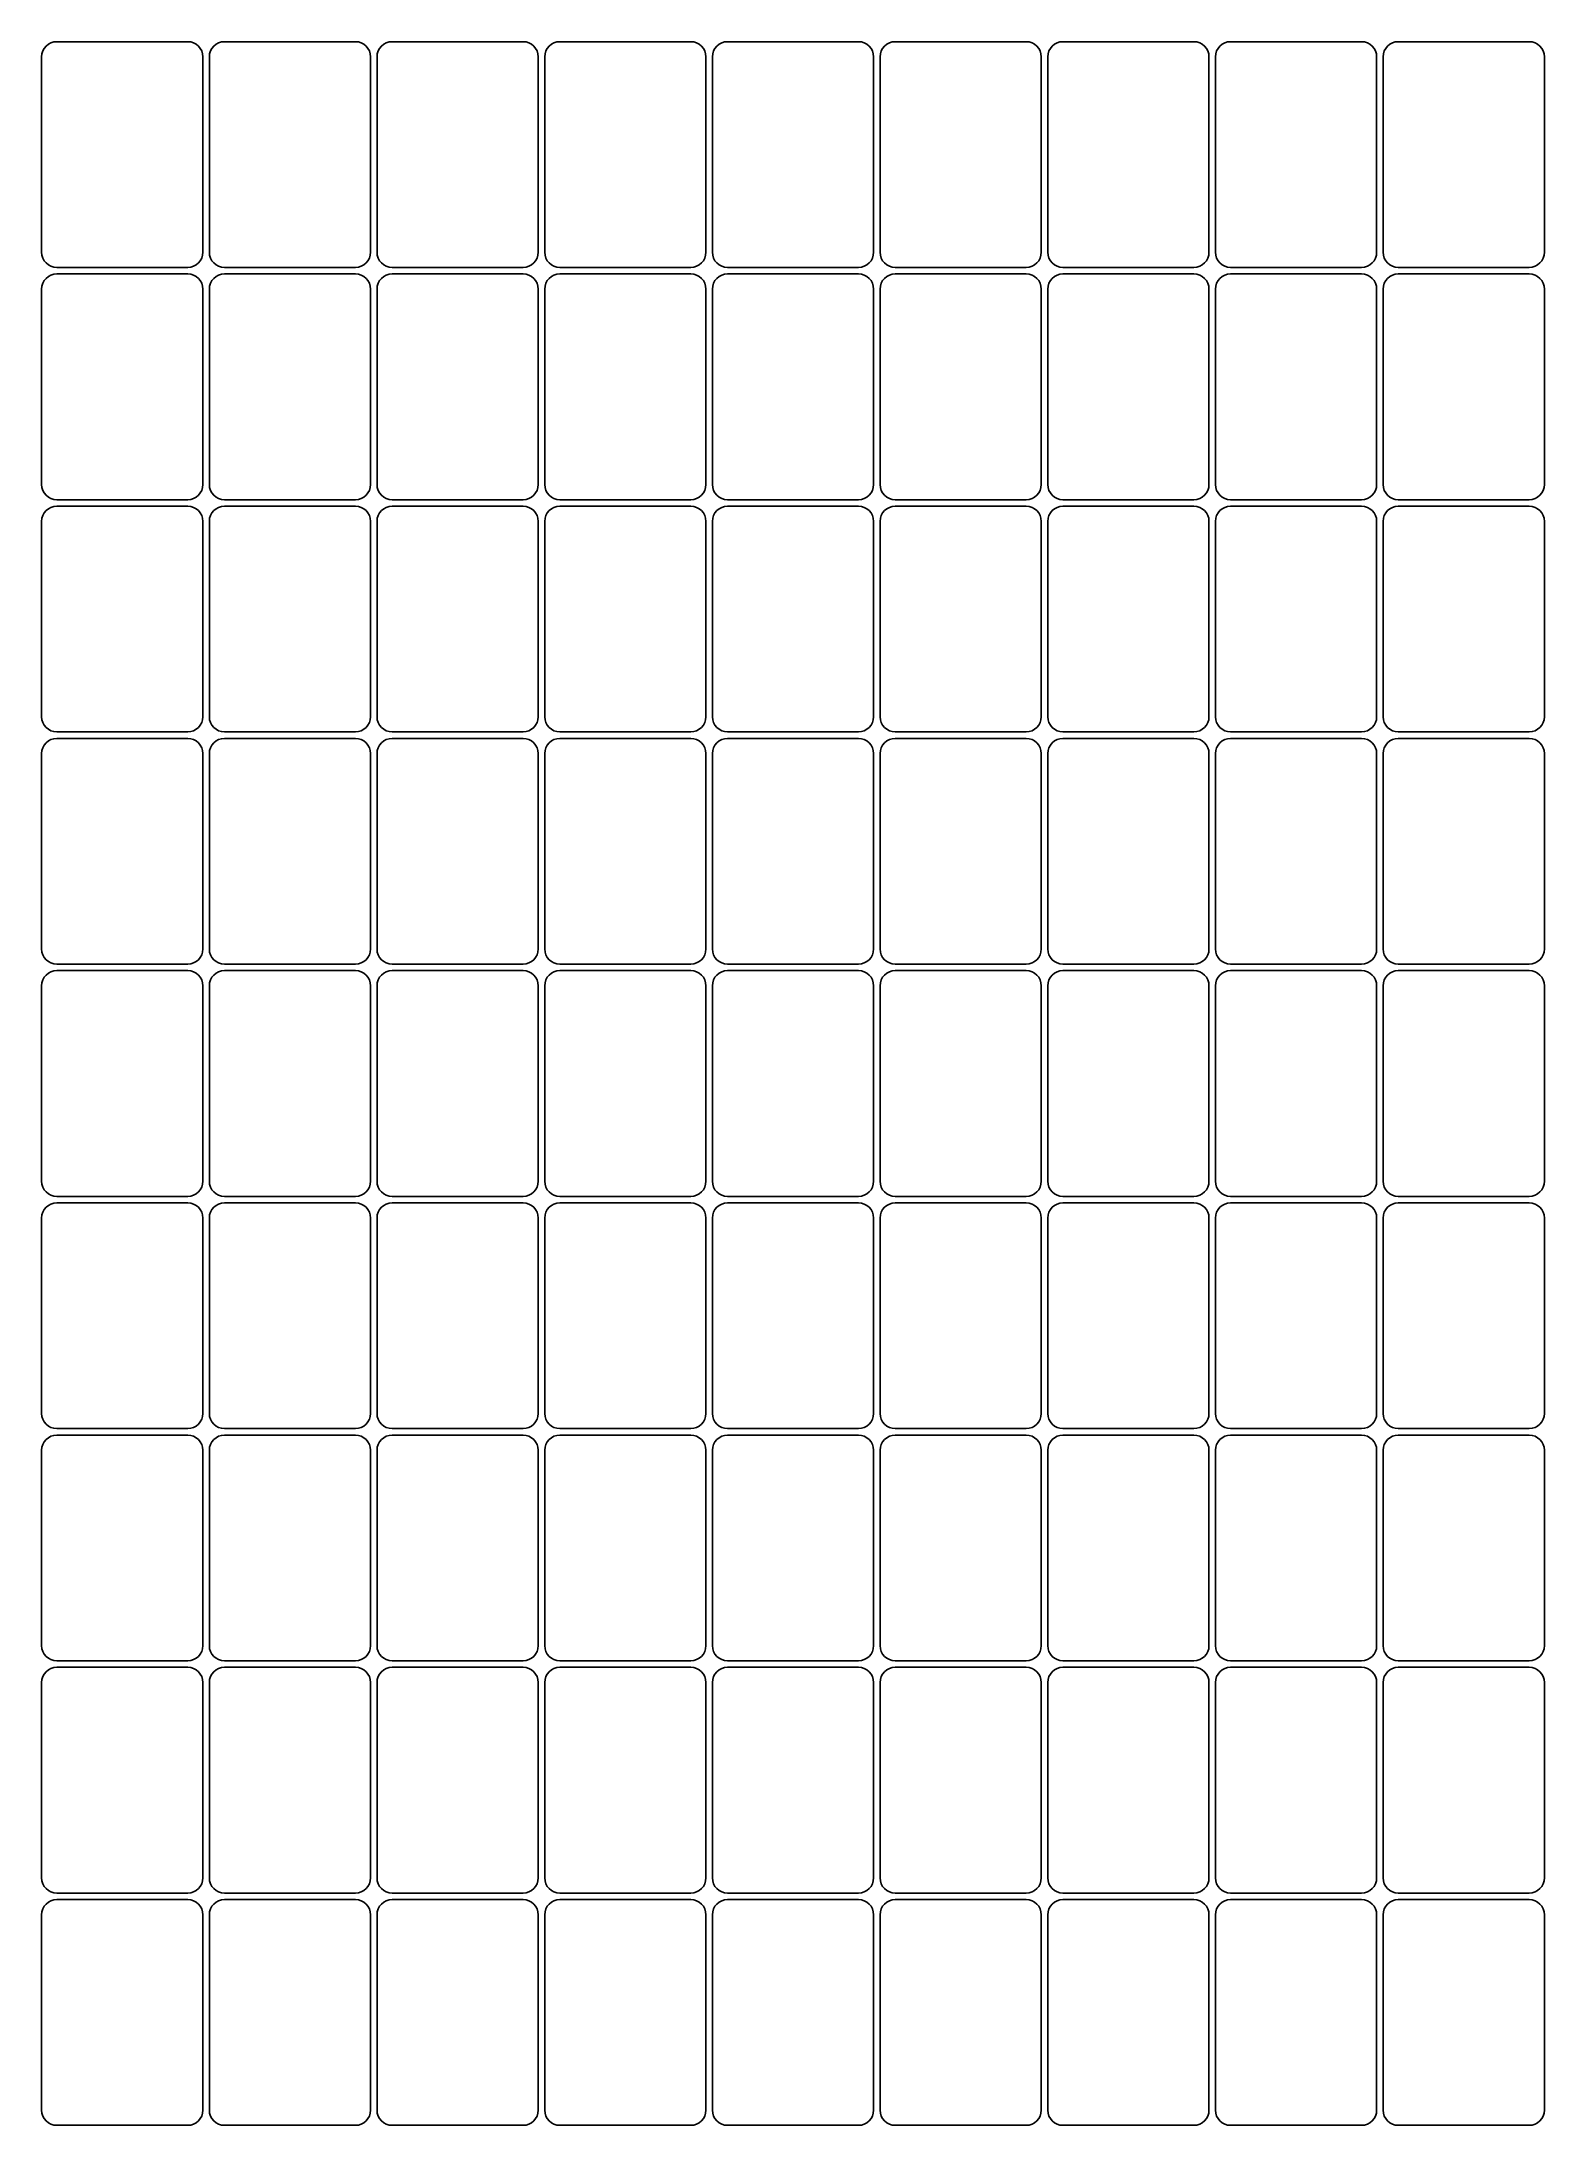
# Model space of a CAD drawing. Header units: inches. Extents: x 0.4 to 12.1, y -17.4 to -1.2.
import ezdxf

# ---------------------------------------------------------------- set-up
doc = ezdxf.new("R2010")
doc.units = ezdxf.units.IN

msp = doc.modelspace()

# ---------------------------------------------------------------- linework, layer by layer
for p, q in [((1.582, -1.2), (0.568, -1.2)), ((2.882, -1.2), (1.868, -1.2)), ((4.182, -1.2), (3.168, -1.2)), ((5.482, -1.2), (4.468, -1.2)), ((6.782, -1.2), (5.768, -1.2)), ((8.082, -1.2), (7.068, -1.2)), ((9.382, -1.2), (8.368, -1.2)), ((10.682, -1.2), (9.668, -1.2)), ((11.982, -1.2), (10.968, -1.2)), ((0.45, -1.318), (0.45, -2.832)), ((1.7, -2.832), (1.7, -1.318)), ((1.75, -1.318), (1.75, -2.832)), ((3, -2.832), (3, -1.318)), ((3.05, -1.318), (3.05, -2.832)), ((4.3, -2.832), (4.3, -1.318)), ((4.35, -1.318), (4.35, -2.832)), ((5.6, -2.832), (5.6, -1.318)), ((5.65, -1.318), (5.65, -2.832)), ((6.9, -2.832), (6.9, -1.318)), ((6.95, -1.318), (6.95, -2.832)), ((8.2, -2.832), (8.2, -1.318)), ((8.25, -1.318), (8.25, -2.832)), ((9.5, -2.832), (9.5, -1.318)), ((9.55, -1.318), (9.55, -2.832)), ((10.8, -2.832), (10.8, -1.318)), ((10.85, -1.318), (10.85, -2.832)), ((12.1, -2.832), (12.1, -1.318)), ((0.568, -2.95), (1.582, -2.95)), ((1.582, -3), (0.568, -3)), ((1.868, -2.95), (2.882, -2.95)), ((2.882, -3), (1.868, -3)), ((3.168, -2.95), (4.182, -2.95)), ((4.182, -3), (3.168, -3)), ((4.468, -2.95), (5.482, -2.95)), ((5.482, -3), (4.468, -3)), ((5.768, -2.95), (6.782, -2.95)), ((6.782, -3), (5.768, -3)), ((7.068, -2.95), (8.082, -2.95)), ((8.082, -3), (7.068, -3)), ((8.368, -2.95), (9.382, -2.95)), ((9.382, -3), (8.368, -3)), ((9.668, -2.95), (10.682, -2.95)), ((10.682, -3), (9.668, -3)), ((10.968, -2.95), (11.982, -2.95)), ((11.982, -3), (10.968, -3)), ((0.45, -3.118), (0.45, -4.632)), ((1.7, -4.632), (1.7, -3.118)), ((1.75, -3.118), (1.75, -4.632)), ((3, -4.632), (3, -3.118)), ((3.05, -3.118), (3.05, -4.632)), ((4.3, -4.632), (4.3, -3.118)), ((4.35, -3.118), (4.35, -4.632)), ((5.6, -4.632), (5.6, -3.118)), ((5.65, -3.118), (5.65, -4.632)), ((6.9, -4.632), (6.9, -3.118)), ((6.95, -3.118), (6.95, -4.632)), ((8.2, -4.632), (8.2, -3.118)), ((8.25, -3.118), (8.25, -4.632)), ((9.5, -4.632), (9.5, -3.118)), ((9.55, -3.118), (9.55, -4.632)), ((10.8, -4.632), (10.8, -3.118)), ((10.85, -3.118), (10.85, -4.632)), ((12.1, -4.632), (12.1, -3.118)), ((0.568, -4.75), (1.582, -4.75)), ((1.582, -4.8), (0.568, -4.8)), ((1.868, -4.75), (2.882, -4.75)), ((2.882, -4.8), (1.868, -4.8)), ((3.168, -4.75), (4.182, -4.75)), ((4.182, -4.8), (3.168, -4.8)), ((4.468, -4.75), (5.482, -4.75)), ((5.482, -4.8), (4.468, -4.8)), ((5.768, -4.75), (6.782, -4.75)), ((6.782, -4.8), (5.768, -4.8)), ((7.068, -4.75), (8.082, -4.75)), ((8.082, -4.8), (7.068, -4.8)), ((8.368, -4.75), (9.382, -4.75)), ((9.382, -4.8), (8.368, -4.8)), ((9.668, -4.75), (10.682, -4.75)), ((10.682, -4.8), (9.668, -4.8)), ((10.968, -4.75), (11.982, -4.75)), ((11.982, -4.8), (10.968, -4.8)), ((0.45, -4.918), (0.45, -6.432)), ((1.7, -6.432), (1.7, -4.918)), ((1.75, -4.918), (1.75, -6.432)), ((3, -6.432), (3, -4.918)), ((3.05, -4.918), (3.05, -6.432)), ((4.3, -6.432), (4.3, -4.918)), ((4.35, -4.918), (4.35, -6.432)), ((5.6, -6.432), (5.6, -4.918)), ((5.65, -4.918), (5.65, -6.432)), ((6.9, -6.432), (6.9, -4.918)), ((6.95, -4.918), (6.95, -6.432)), ((8.2, -6.432), (8.2, -4.918)), ((8.25, -4.918), (8.25, -6.432)), ((9.5, -6.432), (9.5, -4.918)), ((9.55, -4.918), (9.55, -6.432)), ((10.8, -6.432), (10.8, -4.918)), ((10.85, -4.918), (10.85, -6.432)), ((12.1, -6.432), (12.1, -4.918)), ((0.568, -6.55), (1.582, -6.55)), ((1.582, -6.6), (0.568, -6.6)), ((1.868, -6.55), (2.882, -6.55)), ((2.882, -6.6), (1.868, -6.6)), ((3.168, -6.55), (4.182, -6.55)), ((4.182, -6.6), (3.168, -6.6)), ((4.468, -6.55), (5.482, -6.55)), ((5.482, -6.6), (4.468, -6.6)), ((5.768, -6.55), (6.782, -6.55)), ((6.782, -6.6), (5.768, -6.6)), ((7.068, -6.55), (8.082, -6.55)), ((8.082, -6.6), (7.068, -6.6)), ((8.368, -6.55), (9.382, -6.55)), ((9.382, -6.6), (8.368, -6.6)), ((9.668, -6.55), (10.682, -6.55)), ((10.682, -6.6), (9.668, -6.6)), ((10.968, -6.55), (11.982, -6.55)), ((11.982, -6.6), (10.968, -6.6)), ((0.45, -6.718), (0.45, -8.232)), ((1.7, -8.232), (1.7, -6.718)), ((1.75, -6.718), (1.75, -8.232)), ((3, -8.232), (3, -6.718)), ((3.05, -6.718), (3.05, -8.232)), ((4.3, -8.232), (4.3, -6.718)), ((4.35, -6.718), (4.35, -8.232)), ((5.6, -8.232), (5.6, -6.718)), ((5.65, -6.718), (5.65, -8.232)), ((6.9, -8.232), (6.9, -6.718)), ((6.95, -6.718), (6.95, -8.232)), ((8.2, -8.232), (8.2, -6.718)), ((8.25, -6.718), (8.25, -8.232)), ((9.5, -8.232), (9.5, -6.718)), ((9.55, -6.718), (9.55, -8.232)), ((10.8, -8.232), (10.8, -6.718)), ((10.85, -6.718), (10.85, -8.232)), ((12.1, -8.232), (12.1, -6.718)), ((0.568, -8.35), (1.582, -8.35)), ((1.868, -8.35), (2.882, -8.35)), ((3.168, -8.35), (4.182, -8.35)), ((4.468, -8.35), (5.482, -8.35)), ((5.768, -8.35), (6.782, -8.35)), ((7.068, -8.35), (8.082, -8.35)), ((8.368, -8.35), (9.382, -8.35)), ((9.668, -8.35), (10.682, -8.35)), ((10.968, -8.35), (11.982, -8.35)), ((0.45, -8.518), (0.45, -10.032)), ((1.582, -8.4), (0.568, -8.4)), ((1.7, -10.032), (1.7, -8.518)), ((1.75, -8.518), (1.75, -10.032)), ((2.882, -8.4), (1.868, -8.4)), ((3, -10.032), (3, -8.518)), ((3.05, -8.518), (3.05, -10.032)), ((4.182, -8.4), (3.168, -8.4)), ((4.3, -10.032), (4.3, -8.518)), ((4.35, -8.518), (4.35, -10.032)), ((5.482, -8.4), (4.468, -8.4)), ((5.6, -10.032), (5.6, -8.518)), ((5.65, -8.518), (5.65, -10.032)), ((6.782, -8.4), (5.768, -8.4)), ((6.9, -10.032), (6.9, -8.518)), ((6.95, -8.518), (6.95, -10.032)), ((8.082, -8.4), (7.068, -8.4)), ((8.2, -10.032), (8.2, -8.518)), ((8.25, -8.518), (8.25, -10.032)), ((9.382, -8.4), (8.368, -8.4)), ((9.5, -10.032), (9.5, -8.518)), ((9.55, -8.518), (9.55, -10.032)), ((10.682, -8.4), (9.668, -8.4)), ((10.8, -10.032), (10.8, -8.518)), ((10.85, -8.518), (10.85, -10.032)), ((11.982, -8.4), (10.968, -8.4)), ((12.1, -10.032), (12.1, -8.518)), ((0.568, -10.15), (1.582, -10.15)), ((1.868, -10.15), (2.882, -10.15)), ((3.168, -10.15), (4.182, -10.15)), ((4.468, -10.15), (5.482, -10.15)), ((5.768, -10.15), (6.782, -10.15)), ((7.068, -10.15), (8.082, -10.15)), ((8.368, -10.15), (9.382, -10.15)), ((9.668, -10.15), (10.682, -10.15)), ((10.968, -10.15), (11.982, -10.15)), ((0.45, -10.318), (0.45, -11.832)), ((1.582, -10.2), (0.568, -10.2)), ((1.7, -11.832), (1.7, -10.318)), ((1.75, -10.318), (1.75, -11.832)), ((2.882, -10.2), (1.868, -10.2)), ((3, -11.832), (3, -10.318)), ((3.05, -10.318), (3.05, -11.832)), ((4.182, -10.2), (3.168, -10.2)), ((4.3, -11.832), (4.3, -10.318)), ((4.35, -10.318), (4.35, -11.832)), ((5.482, -10.2), (4.468, -10.2)), ((5.6, -11.832), (5.6, -10.318)), ((5.65, -10.318), (5.65, -11.832)), ((6.782, -10.2), (5.768, -10.2)), ((6.9, -11.832), (6.9, -10.318)), ((6.95, -10.318), (6.95, -11.832)), ((8.082, -10.2), (7.068, -10.2)), ((8.2, -11.832), (8.2, -10.318)), ((8.25, -10.318), (8.25, -11.832)), ((9.382, -10.2), (8.368, -10.2)), ((9.5, -11.832), (9.5, -10.318)), ((9.55, -10.318), (9.55, -11.832)), ((10.682, -10.2), (9.668, -10.2)), ((10.8, -11.832), (10.8, -10.318)), ((10.85, -10.318), (10.85, -11.832)), ((11.982, -10.2), (10.968, -10.2)), ((12.1, -11.832), (12.1, -10.318)), ((0.568, -11.95), (1.582, -11.95)), ((1.868, -11.95), (2.882, -11.95)), ((3.168, -11.95), (4.182, -11.95)), ((4.468, -11.95), (5.482, -11.95)), ((5.768, -11.95), (6.782, -11.95)), ((7.068, -11.95), (8.082, -11.95)), ((8.368, -11.95), (9.382, -11.95)), ((9.668, -11.95), (10.682, -11.95)), ((10.968, -11.95), (11.982, -11.95)), ((1.582, -12), (0.568, -12)), ((2.882, -12), (1.868, -12)), ((4.182, -12), (3.168, -12)), ((5.482, -12), (4.468, -12)), ((6.782, -12), (5.768, -12)), ((8.082, -12), (7.068, -12)), ((9.382, -12), (8.368, -12)), ((10.682, -12), (9.668, -12)), ((11.982, -12), (10.968, -12)), ((0.45, -12.118), (0.45, -13.632)), ((1.7, -13.632), (1.7, -12.118)), ((1.75, -12.118), (1.75, -13.632)), ((3, -13.632), (3, -12.118)), ((3.05, -12.118), (3.05, -13.632)), ((4.3, -13.632), (4.3, -12.118)), ((4.35, -12.118), (4.35, -13.632)), ((5.6, -13.632), (5.6, -12.118)), ((5.65, -12.118), (5.65, -13.632)), ((6.9, -13.632), (6.9, -12.118)), ((6.95, -12.118), (6.95, -13.632)), ((8.2, -13.632), (8.2, -12.118)), ((8.25, -12.118), (8.25, -13.632)), ((9.5, -13.632), (9.5, -12.118)), ((9.55, -12.118), (9.55, -13.632)), ((10.8, -13.632), (10.8, -12.118)), ((10.85, -12.118), (10.85, -13.632)), ((12.1, -13.632), (12.1, -12.118)), ((0.568, -13.75), (1.582, -13.75)), ((1.582, -13.8), (0.568, -13.8)), ((1.868, -13.75), (2.882, -13.75)), ((2.882, -13.8), (1.868, -13.8)), ((3.168, -13.75), (4.182, -13.75)), ((4.182, -13.8), (3.168, -13.8)), ((4.468, -13.75), (5.482, -13.75)), ((5.482, -13.8), (4.468, -13.8)), ((5.768, -13.75), (6.782, -13.75)), ((6.782, -13.8), (5.768, -13.8)), ((7.068, -13.75), (8.082, -13.75)), ((8.082, -13.8), (7.068, -13.8)), ((8.368, -13.75), (9.382, -13.75)), ((9.382, -13.8), (8.368, -13.8)), ((9.668, -13.75), (10.682, -13.75)), ((10.682, -13.8), (9.668, -13.8)), ((10.968, -13.75), (11.982, -13.75)), ((11.982, -13.8), (10.968, -13.8)), ((0.45, -13.918), (0.45, -15.432)), ((1.7, -15.432), (1.7, -13.918)), ((1.75, -13.918), (1.75, -15.432)), ((3, -15.432), (3, -13.918)), ((3.05, -13.918), (3.05, -15.432)), ((4.3, -15.432), (4.3, -13.918)), ((4.35, -13.918), (4.35, -15.432)), ((5.6, -15.432), (5.6, -13.918)), ((5.65, -13.918), (5.65, -15.432)), ((6.9, -15.432), (6.9, -13.918)), ((6.95, -13.918), (6.95, -15.432)), ((8.2, -15.432), (8.2, -13.918)), ((8.25, -13.918), (8.25, -15.432)), ((9.5, -15.432), (9.5, -13.918)), ((9.55, -13.918), (9.55, -15.432)), ((10.8, -15.432), (10.8, -13.918)), ((10.85, -13.918), (10.85, -15.432)), ((12.1, -15.432), (12.1, -13.918)), ((0.568, -15.55), (1.582, -15.55)), ((1.582, -15.6), (0.568, -15.6)), ((1.868, -15.55), (2.882, -15.55)), ((2.882, -15.6), (1.868, -15.6)), ((3.168, -15.55), (4.182, -15.55)), ((4.182, -15.6), (3.168, -15.6)), ((4.468, -15.55), (5.482, -15.55)), ((5.482, -15.6), (4.468, -15.6)), ((5.768, -15.55), (6.782, -15.55)), ((6.782, -15.6), (5.768, -15.6)), ((7.068, -15.55), (8.082, -15.55)), ((8.082, -15.6), (7.068, -15.6)), ((8.368, -15.55), (9.382, -15.55)), ((9.382, -15.6), (8.368, -15.6)), ((9.668, -15.55), (10.682, -15.55)), ((10.682, -15.6), (9.668, -15.6)), ((10.968, -15.55), (11.982, -15.55)), ((11.982, -15.6), (10.968, -15.6)), ((0.45, -15.718), (0.45, -17.232)), ((1.7, -17.232), (1.7, -15.718)), ((1.75, -15.718), (1.75, -17.232)), ((3, -17.232), (3, -15.718)), ((3.05, -15.718), (3.05, -17.232)), ((4.3, -17.232), (4.3, -15.718)), ((4.35, -15.718), (4.35, -17.232)), ((5.6, -17.232), (5.6, -15.718)), ((5.65, -15.718), (5.65, -17.232)), ((6.9, -17.232), (6.9, -15.718)), ((6.95, -15.718), (6.95, -17.232)), ((8.2, -17.232), (8.2, -15.718)), ((8.25, -15.718), (8.25, -17.232)), ((9.5, -17.232), (9.5, -15.718)), ((9.55, -15.718), (9.55, -17.232)), ((10.8, -17.232), (10.8, -15.718)), ((10.85, -15.718), (10.85, -17.232)), ((12.1, -17.232), (12.1, -15.718)), ((0.568, -17.35), (1.582, -17.35)), ((1.868, -17.35), (2.882, -17.35)), ((3.168, -17.35), (4.182, -17.35)), ((4.468, -17.35), (5.482, -17.35)), ((5.768, -17.35), (6.782, -17.35)), ((7.068, -17.35), (8.082, -17.35)), ((8.368, -17.35), (9.382, -17.35)), ((9.668, -17.35), (10.682, -17.35)), ((10.968, -17.35), (11.982, -17.35))]:
    msp.add_line(p, q)
for centre, start, end in [((0.568, -1.318), 90, 180), ((1.582, -1.318), 0, 90), ((1.868, -1.318), 90, 180), ((2.882, -1.318), 0, 90), ((3.168, -1.318), 90, 180), ((4.182, -1.318), 0, 90), ((4.468, -1.318), 90, 180), ((5.482, -1.318), 0, 90), ((5.768, -1.318), 90, 180), ((6.782, -1.318), 0, 90), ((7.068, -1.318), 90, 180), ((8.082, -1.318), 0, 90), ((8.368, -1.318), 90, 180), ((9.382, -1.318), 0, 90), ((9.668, -1.318), 90, 180), ((10.682, -1.318), 0, 90), ((10.968, -1.318), 90, 180), ((11.982, -1.318), 0, 90), ((0.568, -2.832), 180, 270), ((1.582, -2.832), 270, 360), ((1.868, -2.832), 180, 270), ((2.882, -2.832), 270, 360), ((3.168, -2.832), 180, 270), ((4.182, -2.832), 270, 360), ((4.468, -2.832), 180, 270), ((5.482, -2.832), 270, 360), ((5.768, -2.832), 180, 270), ((6.782, -2.832), 270, 360), ((7.068, -2.832), 180, 270), ((8.082, -2.832), 270, 360), ((8.368, -2.832), 180, 270), ((9.382, -2.832), 270, 360), ((9.668, -2.832), 180, 270), ((10.682, -2.832), 270, 360), ((10.968, -2.832), 180, 270), ((11.982, -2.832), 270, 360), ((0.568, -3.118), 90, 180), ((1.582, -3.118), 0, 90), ((1.868, -3.118), 90, 180), ((2.882, -3.118), 0, 90), ((3.168, -3.118), 90, 180), ((4.182, -3.118), 0, 90), ((4.468, -3.118), 90, 180), ((5.482, -3.118), 0, 90), ((5.768, -3.118), 90, 180), ((6.782, -3.118), 0, 90), ((7.068, -3.118), 90, 180), ((8.082, -3.118), 0, 90), ((8.368, -3.118), 90, 180), ((9.382, -3.118), 0, 90), ((9.668, -3.118), 90, 180), ((10.682, -3.118), 0, 90), ((10.968, -3.118), 90, 180), ((11.982, -3.118), 0, 90), ((0.568, -4.632), 180, 270), ((1.582, -4.632), 270, 360), ((1.868, -4.632), 180, 270), ((2.882, -4.632), 270, 360), ((3.168, -4.632), 180, 270), ((4.182, -4.632), 270, 360), ((4.468, -4.632), 180, 270), ((5.482, -4.632), 270, 360), ((5.768, -4.632), 180, 270), ((6.782, -4.632), 270, 360), ((7.068, -4.632), 180, 270), ((8.082, -4.632), 270, 360), ((8.368, -4.632), 180, 270), ((9.382, -4.632), 270, 360), ((9.668, -4.632), 180, 270), ((10.682, -4.632), 270, 360), ((10.968, -4.632), 180, 270), ((11.982, -4.632), 270, 360), ((0.568, -4.918), 90, 180), ((1.582, -4.918), 0, 90), ((1.868, -4.918), 90, 180), ((2.882, -4.918), 0, 90), ((3.168, -4.918), 90, 180), ((4.182, -4.918), 0, 90), ((4.468, -4.918), 90, 180), ((5.482, -4.918), 0, 90), ((5.768, -4.918), 90, 180), ((6.782, -4.918), 0, 90), ((7.068, -4.918), 90, 180), ((8.082, -4.918), 0, 90), ((8.368, -4.918), 90, 180), ((9.382, -4.918), 0, 90), ((9.668, -4.918), 90, 180), ((10.682, -4.918), 0, 90), ((10.968, -4.918), 90, 180), ((11.982, -4.918), 0, 90), ((0.568, -6.432), 180, 270), ((1.582, -6.432), 270, 360), ((1.868, -6.432), 180, 270), ((2.882, -6.432), 270, 360), ((3.168, -6.432), 180, 270), ((4.182, -6.432), 270, 360), ((4.468, -6.432), 180, 270), ((5.482, -6.432), 270, 360), ((5.768, -6.432), 180, 270), ((6.782, -6.432), 270, 360), ((7.068, -6.432), 180, 270), ((8.082, -6.432), 270, 360), ((8.368, -6.432), 180, 270), ((9.382, -6.432), 270, 360), ((9.668, -6.432), 180, 270), ((10.682, -6.432), 270, 360), ((10.968, -6.432), 180, 270), ((11.982, -6.432), 270, 360), ((0.568, -6.718), 90, 180), ((1.582, -6.718), 0, 90), ((1.868, -6.718), 90, 180), ((2.882, -6.718), 0, 90), ((3.168, -6.718), 90, 180), ((4.182, -6.718), 0, 90), ((4.468, -6.718), 90, 180), ((5.482, -6.718), 0, 90), ((5.768, -6.718), 90, 180), ((6.782, -6.718), 0, 90), ((7.068, -6.718), 90, 180), ((8.082, -6.718), 0, 90), ((8.368, -6.718), 90, 180), ((9.382, -6.718), 0, 90), ((9.668, -6.718), 90, 180), ((10.682, -6.718), 0, 90), ((10.968, -6.718), 90, 180), ((11.982, -6.718), 0, 90), ((0.568, -8.232), 180, 270), ((1.582, -8.232), 270, 360), ((1.868, -8.232), 180, 270), ((2.882, -8.232), 270, 360), ((3.168, -8.232), 180, 270), ((4.182, -8.232), 270, 360), ((4.468, -8.232), 180, 270), ((5.482, -8.232), 270, 360), ((5.768, -8.232), 180, 270), ((6.782, -8.232), 270, 360), ((7.068, -8.232), 180, 270), ((8.082, -8.232), 270, 360), ((8.368, -8.232), 180, 270), ((9.382, -8.232), 270, 360), ((9.668, -8.232), 180, 270), ((10.682, -8.232), 270, 360), ((10.968, -8.232), 180, 270), ((11.982, -8.232), 270, 360), ((0.568, -8.518), 90, 180), ((1.582, -8.518), 0, 90), ((1.868, -8.518), 90, 180), ((2.882, -8.518), 0, 90), ((3.168, -8.518), 90, 180), ((4.182, -8.518), 0, 90), ((4.468, -8.518), 90, 180), ((5.482, -8.518), 0, 90), ((5.768, -8.518), 90, 180), ((6.782, -8.518), 0, 90), ((7.068, -8.518), 90, 180), ((8.082, -8.518), 0, 90), ((8.368, -8.518), 90, 180), ((9.382, -8.518), 0, 90), ((9.668, -8.518), 90, 180), ((10.682, -8.518), 0, 90), ((10.968, -8.518), 90, 180), ((11.982, -8.518), 0, 90), ((0.568, -10.032), 180, 270), ((1.582, -10.032), 270, 360), ((1.868, -10.032), 180, 270), ((2.882, -10.032), 270, 360), ((3.168, -10.032), 180, 270), ((4.182, -10.032), 270, 360), ((4.468, -10.032), 180, 270), ((5.482, -10.032), 270, 360), ((5.768, -10.032), 180, 270), ((6.782, -10.032), 270, 360), ((7.068, -10.032), 180, 270), ((8.082, -10.032), 270, 360), ((8.368, -10.032), 180, 270), ((9.382, -10.032), 270, 360), ((9.668, -10.032), 180, 270), ((10.682, -10.032), 270, 360), ((10.968, -10.032), 180, 270), ((11.982, -10.032), 270, 360), ((0.568, -10.318), 90, 180), ((1.582, -10.318), 0, 90), ((1.868, -10.318), 90, 180), ((2.882, -10.318), 0, 90), ((3.168, -10.318), 90, 180), ((4.182, -10.318), 0, 90), ((4.468, -10.318), 90, 180), ((5.482, -10.318), 0, 90), ((5.768, -10.318), 90, 180), ((6.782, -10.318), 0, 90), ((7.068, -10.318), 90, 180), ((8.082, -10.318), 0, 90), ((8.368, -10.318), 90, 180), ((9.382, -10.318), 0, 90), ((9.668, -10.318), 90, 180), ((10.682, -10.318), 0, 90), ((10.968, -10.318), 90, 180), ((11.982, -10.318), 0, 90), ((0.568, -11.832), 180, 270), ((1.582, -11.832), 270, 360), ((1.868, -11.832), 180, 270), ((2.882, -11.832), 270, 360), ((3.168, -11.832), 180, 270), ((4.182, -11.832), 270, 360), ((4.468, -11.832), 180, 270), ((5.482, -11.832), 270, 360), ((5.768, -11.832), 180, 270), ((6.782, -11.832), 270, 360), ((7.068, -11.832), 180, 270), ((8.082, -11.832), 270, 360), ((8.368, -11.832), 180, 270), ((9.382, -11.832), 270, 360), ((9.668, -11.832), 180, 270), ((10.682, -11.832), 270, 360), ((10.968, -11.832), 180, 270), ((11.982, -11.832), 270, 360), ((0.568, -12.118), 90, 180), ((1.582, -12.118), 0, 90), ((1.868, -12.118), 90, 180), ((2.882, -12.118), 0, 90), ((3.168, -12.118), 90, 180), ((4.182, -12.118), 0, 90), ((4.468, -12.118), 90, 180), ((5.482, -12.118), 0, 90), ((5.768, -12.118), 90, 180), ((6.782, -12.118), 0, 90), ((7.068, -12.118), 90, 180), ((8.082, -12.118), 0, 90), ((8.368, -12.118), 90, 180), ((9.382, -12.118), 0, 90), ((9.668, -12.118), 90, 180), ((10.682, -12.118), 0, 90), ((10.968, -12.118), 90, 180), ((11.982, -12.118), 0, 90), ((0.568, -13.632), 180, 270), ((1.582, -13.632), 270, 360), ((1.868, -13.632), 180, 270), ((2.882, -13.632), 270, 360), ((3.168, -13.632), 180, 270), ((4.182, -13.632), 270, 360), ((4.468, -13.632), 180, 270), ((5.482, -13.632), 270, 360), ((5.768, -13.632), 180, 270), ((6.782, -13.632), 270, 360), ((7.068, -13.632), 180, 270), ((8.082, -13.632), 270, 360), ((8.368, -13.632), 180, 270), ((9.382, -13.632), 270, 360), ((9.668, -13.632), 180, 270), ((10.682, -13.632), 270, 360), ((10.968, -13.632), 180, 270), ((11.982, -13.632), 270, 360), ((0.568, -13.918), 90, 180), ((1.582, -13.918), 0, 90), ((1.868, -13.918), 90, 180), ((2.882, -13.918), 0, 90), ((3.168, -13.918), 90, 180), ((4.182, -13.918), 0, 90), ((4.468, -13.918), 90, 180), ((5.482, -13.918), 0, 90), ((5.768, -13.918), 90, 180), ((6.782, -13.918), 0, 90), ((7.068, -13.918), 90, 180), ((8.082, -13.918), 0, 90), ((8.368, -13.918), 90, 180), ((9.382, -13.918), 0, 90), ((9.668, -13.918), 90, 180), ((10.682, -13.918), 0, 90), ((10.968, -13.918), 90, 180), ((11.982, -13.918), 0, 90), ((0.568, -15.432), 180, 270), ((1.582, -15.432), 270, 360), ((1.868, -15.432), 180, 270), ((2.882, -15.432), 270, 360), ((3.168, -15.432), 180, 270), ((4.182, -15.432), 270, 360), ((4.468, -15.432), 180, 270), ((5.482, -15.432), 270, 360), ((5.768, -15.432), 180, 270), ((6.782, -15.432), 270, 360), ((7.068, -15.432), 180, 270), ((8.082, -15.432), 270, 360), ((8.368, -15.432), 180, 270), ((9.382, -15.432), 270, 360), ((9.668, -15.432), 180, 270), ((10.682, -15.432), 270, 360), ((10.968, -15.432), 180, 270), ((11.982, -15.432), 270, 360), ((0.568, -15.718), 90, 180), ((1.582, -15.718), 0, 90), ((1.868, -15.718), 90, 180), ((2.882, -15.718), 0, 90), ((3.168, -15.718), 90, 180), ((4.182, -15.718), 0, 90), ((4.468, -15.718), 90, 180), ((5.482, -15.718), 0, 90), ((5.768, -15.718), 90, 180), ((6.782, -15.718), 0, 90), ((7.068, -15.718), 90, 180), ((8.082, -15.718), 0, 90), ((8.368, -15.718), 90, 180), ((9.382, -15.718), 0, 90), ((9.668, -15.718), 90, 180), ((10.682, -15.718), 0, 90), ((10.968, -15.718), 90, 180), ((11.982, -15.718), 0, 90), ((0.568, -17.232), 180, 270), ((1.582, -17.232), 270, 360), ((1.868, -17.232), 180, 270), ((2.882, -17.232), 270, 360), ((3.168, -17.232), 180, 270), ((4.182, -17.232), 270, 360), ((4.468, -17.232), 180, 270), ((5.482, -17.232), 270, 360), ((5.768, -17.232), 180, 270), ((6.782, -17.232), 270, 360), ((7.068, -17.232), 180, 270), ((8.082, -17.232), 270, 360), ((8.368, -17.232), 180, 270), ((9.382, -17.232), 270, 360), ((9.668, -17.232), 180, 270), ((10.682, -17.232), 270, 360), ((10.968, -17.232), 180, 270), ((11.982, -17.232), 270, 360)]:
    msp.add_arc(centre, 0.118, start, end)

doc.saveas('drawing.dxf')
